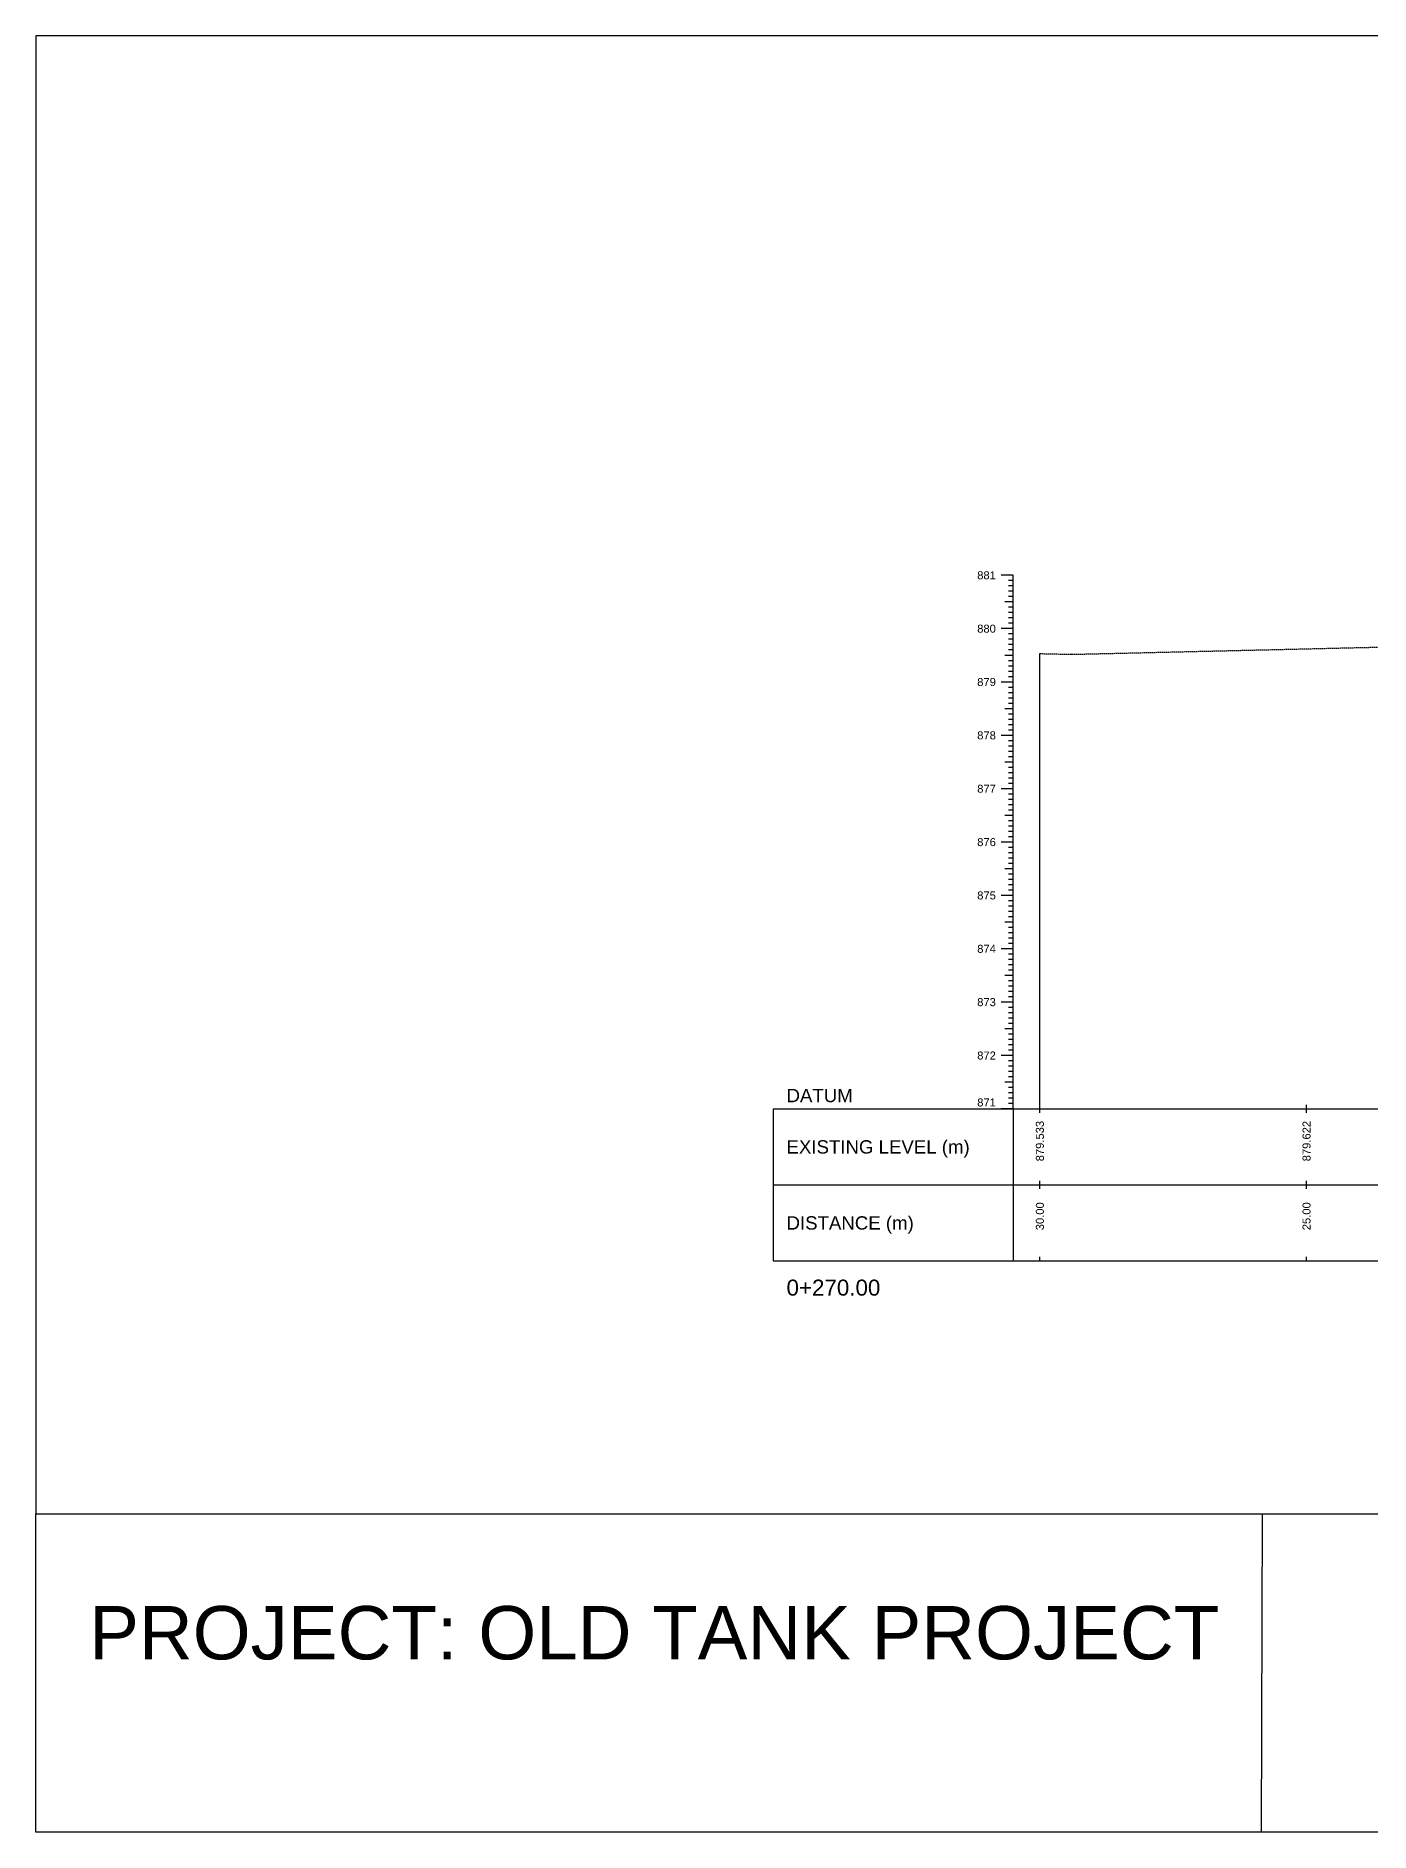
# Model space of a CAD drawing. Header units: millimetres. Extents: x 2640 to 12113, y 6003 to 13668.
# Drawn here: x 3529 to 3779.2, y 9774.7 to 10111.3 of the extents above; entities that cross this region are included whole.
import ezdxf
from ezdxf.enums import TextEntityAlignment as Align

# ---------------------------------------------------------------- set-up
doc = ezdxf.new("R2010")
doc.units = ezdxf.units.MM
doc.linetypes.add('HIDDEN', pattern=[0.375, 0.25, -0.125])
doc.layers.add('CS_Drawing', color=7, linetype='Continuous')
doc.layers.add('GL', color=3, linetype='HIDDEN')
doc.styles.get("Standard").update_dxf_attribs({"font": 'arial.ttf'})

msp = doc.modelspace()

# ---------------------------------------------------------------- linework, layer by layer
for points in [[(3529.04, 9834.372), (4279.04, 9834.372), (4279.04, 10111.339), (3529.04, 10111.339)], [(3529.04, 9834.372), (4279.04, 9834.372), (4279.04, 9774.713), (3529.04, 9774.713)], [(3759.04, 9834.372), (3929.04, 9834.372), (3928.861, 9774.713), (3758.861, 9774.713)]]:
    msp.add_lwpolyline(points, close=True)
at = {"layer": 'CS_Drawing'}
for p, q in [((3712.279, 10010.252), (3710.029, 10010.252)), ((3712.279, 10010.252), (3710.704, 10010.252)), ((3712.279, 10010.252), (3711.379, 10010.252)), ((3712.279, 10009.252), (3711.379, 10009.252)), ((3712.279, 10008.252), (3711.379, 10008.252)), ((3712.279, 9910.252), (3712.279, 10010.252)), ((3712.279, 10005.252), (3710.704, 10005.252)), ((3712.279, 10007.252), (3711.379, 10007.252)), ((3712.279, 10006.252), (3711.379, 10006.252)), ((3712.279, 10005.252), (3711.379, 10005.252)), ((3712.279, 10004.252), (3711.379, 10004.252)), ((3712.279, 10003.252), (3711.379, 10003.252)), ((3712.279, 10002.252), (3711.379, 10002.252)), ((3712.279, 10001.252), (3711.379, 10001.252)), ((3712.279, 10000.252), (3710.029, 10000.252)), ((3712.279, 10000.252), (3710.704, 10000.252)), ((3712.279, 10000.252), (3711.379, 10000.252)), ((3712.279, 9999.252), (3711.379, 9999.252)), ((3712.279, 9998.252), (3711.379, 9998.252)), ((3712.279, 9995.252), (3710.704, 9995.252)), ((3712.279, 9997.252), (3711.379, 9997.252)), ((3712.279, 9996.252), (3711.379, 9996.252)), ((3712.279, 9995.252), (3711.379, 9995.252)), ((3717.279, 9910.252), (3717.279, 9995.582)), ((3712.279, 9994.252), (3711.379, 9994.252)), ((3712.279, 9993.252), (3711.379, 9993.252)), ((3712.279, 9992.252), (3711.379, 9992.252)), ((3712.279, 9991.252), (3711.379, 9991.252)), ((3712.279, 9990.252), (3710.029, 9990.252)), ((3712.279, 9990.252), (3710.704, 9990.252)), ((3712.279, 9990.252), (3711.379, 9990.252)), ((3712.279, 9989.252), (3711.379, 9989.252)), ((3712.279, 9988.252), (3711.379, 9988.252)), ((3712.279, 9985.252), (3710.704, 9985.252)), ((3712.279, 9987.252), (3711.379, 9987.252)), ((3712.279, 9986.252), (3711.379, 9986.252)), ((3712.279, 9985.252), (3711.379, 9985.252)), ((3712.279, 9984.252), (3711.379, 9984.252)), ((3712.279, 9983.252), (3711.379, 9983.252)), ((3712.279, 9982.252), (3711.379, 9982.252)), ((3712.279, 9981.252), (3711.379, 9981.252)), ((3712.279, 9980.252), (3710.029, 9980.252)), ((3712.279, 9980.252), (3710.704, 9980.252)), ((3712.279, 9980.252), (3711.379, 9980.252)), ((3712.279, 9979.252), (3711.379, 9979.252)), ((3712.279, 9978.252), (3711.379, 9978.252)), ((3712.279, 9975.252), (3710.704, 9975.252)), ((3712.279, 9977.252), (3711.379, 9977.252)), ((3712.279, 9976.252), (3711.379, 9976.252)), ((3712.279, 9975.252), (3711.379, 9975.252)), ((3712.279, 9974.252), (3711.379, 9974.252)), ((3712.279, 9973.252), (3711.379, 9973.252)), ((3712.279, 9972.252), (3711.379, 9972.252)), ((3712.279, 9971.252), (3711.379, 9971.252)), ((3712.279, 9970.252), (3710.029, 9970.252)), ((3712.279, 9970.252), (3710.704, 9970.252)), ((3712.279, 9970.252), (3711.379, 9970.252)), ((3712.279, 9969.252), (3711.379, 9969.252)), ((3712.279, 9968.252), (3711.379, 9968.252)), ((3712.279, 9965.252), (3710.704, 9965.252)), ((3712.279, 9967.252), (3711.379, 9967.252)), ((3712.279, 9966.252), (3711.379, 9966.252)), ((3712.279, 9965.252), (3711.379, 9965.252)), ((3712.279, 9964.252), (3711.379, 9964.252)), ((3712.279, 9963.252), (3711.379, 9963.252)), ((3712.279, 9962.252), (3711.379, 9962.252)), ((3712.279, 9961.252), (3711.379, 9961.252)), ((3712.279, 9960.252), (3710.029, 9960.252)), ((3712.279, 9960.252), (3710.704, 9960.252)), ((3712.279, 9960.252), (3711.379, 9960.252)), ((3712.279, 9959.252), (3711.379, 9959.252)), ((3712.279, 9958.252), (3711.379, 9958.252)), ((3712.279, 9955.252), (3710.704, 9955.252)), ((3712.279, 9957.252), (3711.379, 9957.252)), ((3712.279, 9956.252), (3711.379, 9956.252)), ((3712.279, 9955.252), (3711.379, 9955.252)), ((3712.279, 9954.252), (3711.379, 9954.252)), ((3712.279, 9953.252), (3711.379, 9953.252)), ((3712.279, 9952.252), (3711.379, 9952.252)), ((3712.279, 9951.252), (3711.379, 9951.252)), ((3712.279, 9950.252), (3710.029, 9950.252)), ((3712.279, 9950.252), (3710.704, 9950.252)), ((3712.279, 9950.252), (3711.379, 9950.252)), ((3712.279, 9949.252), (3711.379, 9949.252)), ((3712.279, 9948.252), (3711.379, 9948.252)), ((3712.279, 9945.252), (3710.704, 9945.252)), ((3712.279, 9947.252), (3711.379, 9947.252)), ((3712.279, 9946.252), (3711.379, 9946.252)), ((3712.279, 9945.252), (3711.379, 9945.252)), ((3712.279, 9944.252), (3711.379, 9944.252)), ((3712.279, 9943.252), (3711.379, 9943.252)), ((3712.279, 9942.252), (3711.379, 9942.252)), ((3712.279, 9941.252), (3711.379, 9941.252)), ((3712.279, 9940.252), (3710.029, 9940.252)), ((3712.279, 9940.252), (3710.704, 9940.252)), ((3712.279, 9940.252), (3711.379, 9940.252)), ((3712.279, 9939.252), (3711.379, 9939.252)), ((3712.279, 9938.252), (3711.379, 9938.252)), ((3712.279, 9937.252), (3711.379, 9937.252)), ((3712.279, 9935.252), (3710.704, 9935.252)), ((3712.279, 9936.252), (3711.379, 9936.252)), ((3712.279, 9935.252), (3711.379, 9935.252)), ((3712.279, 9934.252), (3711.379, 9934.252)), ((3712.279, 9933.252), (3711.379, 9933.252)), ((3712.279, 9932.252), (3711.379, 9932.252)), ((3712.279, 9931.252), (3711.379, 9931.252)), ((3712.279, 9930.252), (3710.029, 9930.252)), ((3712.279, 9930.252), (3710.704, 9930.252)), ((3712.279, 9930.252), (3711.379, 9930.252)), ((3712.279, 9929.252), (3711.379, 9929.252)), ((3712.279, 9928.252), (3711.379, 9928.252)), ((3712.279, 9927.252), (3711.379, 9927.252)), ((3712.279, 9925.252), (3710.704, 9925.252)), ((3712.279, 9926.252), (3711.379, 9926.252)), ((3712.279, 9925.252), (3711.379, 9925.252)), ((3712.279, 9924.252), (3711.379, 9924.252)), ((3712.279, 9923.252), (3711.379, 9923.252)), ((3712.279, 9922.252), (3711.379, 9922.252)), ((3712.279, 9921.252), (3711.379, 9921.252)), ((3712.279, 9920.252), (3710.029, 9920.252)), ((3712.279, 9920.252), (3710.704, 9920.252)), ((3712.279, 9920.252), (3711.379, 9920.252)), ((3712.279, 9919.252), (3711.379, 9919.252)), ((3712.279, 9918.252), (3711.379, 9918.252)), ((3712.279, 9917.252), (3711.379, 9917.252)), ((3712.279, 9915.252), (3710.704, 9915.252)), ((3712.279, 9916.252), (3711.379, 9916.252)), ((3712.279, 9915.252), (3711.379, 9915.252)), ((3712.279, 9914.252), (3711.379, 9914.252)), ((3712.279, 9913.252), (3711.379, 9913.252)), ((3712.279, 9912.252), (3711.379, 9912.252)), ((3712.279, 9911.252), (3711.379, 9911.252)), ((3717.279, 9909.502), (3717.279, 9911.002)), ((3767.279, 9909.502), (3767.279, 9911.002)), ((3667.279, 9910.252), (3712.279, 9910.252)), ((3667.279, 9910.252), (3667.279, 9881.752)), ((3712.279, 9910.252), (3710.029, 9910.252)), ((3712.279, 9910.252), (3710.704, 9910.252)), ((3712.279, 9910.252), (3711.379, 9910.252)), ((3712.279, 9910.252), (4095.416, 9910.252)), ((3712.279, 9910.252), (3712.279, 9881.752)), ((3667.279, 9896.002), (3712.279, 9896.002)), ((3712.279, 9896.002), (4095.416, 9896.002)), ((3712.279, 9896.002), (4095.416, 9896.002)), ((3717.279, 9895.252), (3717.279, 9896.752)), ((3767.279, 9895.252), (3767.279, 9896.752)), ((3667.279, 9881.752), (3712.279, 9881.752)), ((3712.279, 9881.752), (4095.416, 9881.752)), ((3717.279, 9881.752), (3717.279, 9882.502)), ((3767.279, 9881.752), (3767.279, 9882.502))]:
    msp.add_line(p, q, dxfattribs=at)
at = {"layer": 'GL'}
msp.add_lwpolyline([(3717.279, 9995.582), (3723.229, 9995.442), (3847.989, 9998.372)], dxfattribs=at)

# ---------------------------------------------------------------- texts
at = {"insert": (3539.04, 9817.073), "char_height": 10, "attachment_point": 1}
msp.add_mtext_dynamic_manual_height_columns('PROJECT: OLD TANK PROJECT', width=240, gutter_width=500, heights=[0], dxfattribs=at)
at = {"layer": 'CS_Drawing'}
for s, p in [('881', (3709.029, 10010.252)), ('880', (3709.029, 10000.252)), ('879', (3709.029, 9990.252)), ('878', (3709.029, 9980.252)), ('877', (3709.029, 9970.252)), ('876', (3709.029, 9960.252)), ('875', (3709.029, 9950.252)), ('874', (3709.029, 9940.252)), ('873', (3709.029, 9930.252)), ('872', (3709.029, 9920.252))]:
    msp.add_text(s, height=1.5, dxfattribs=at).set_placement(p, align=Align.MIDDLE_RIGHT)
for s, height, p in [('DATUM', 2.5, (3669.779, 9912.752)), ('EXISTING LEVEL (m)', 2.5, (3669.779, 9903.127)), ('DISTANCE (m)', 2.5, (3669.779, 9888.877)), ('0+270.00', 3, (3669.779, 9876.752))]:
    msp.add_text(s, height=height, dxfattribs=at).set_placement(p, align=Align.MIDDLE_LEFT)
msp.add_text('871', height=1.5, dxfattribs=at).set_placement((3709.029, 9910.702), align=Align.RIGHT)
for s, p in [('879.533', (3717.279, 9908.002)), ('879.622', (3767.279, 9908.002)), ('30.00', (3717.279, 9892.752)), ('25.00', (3767.279, 9892.752))]:
    msp.add_text(s, height=1.5, rotation=90, dxfattribs=at).set_placement(p, align=Align.MIDDLE_RIGHT)

doc.saveas('drawing.dxf')
